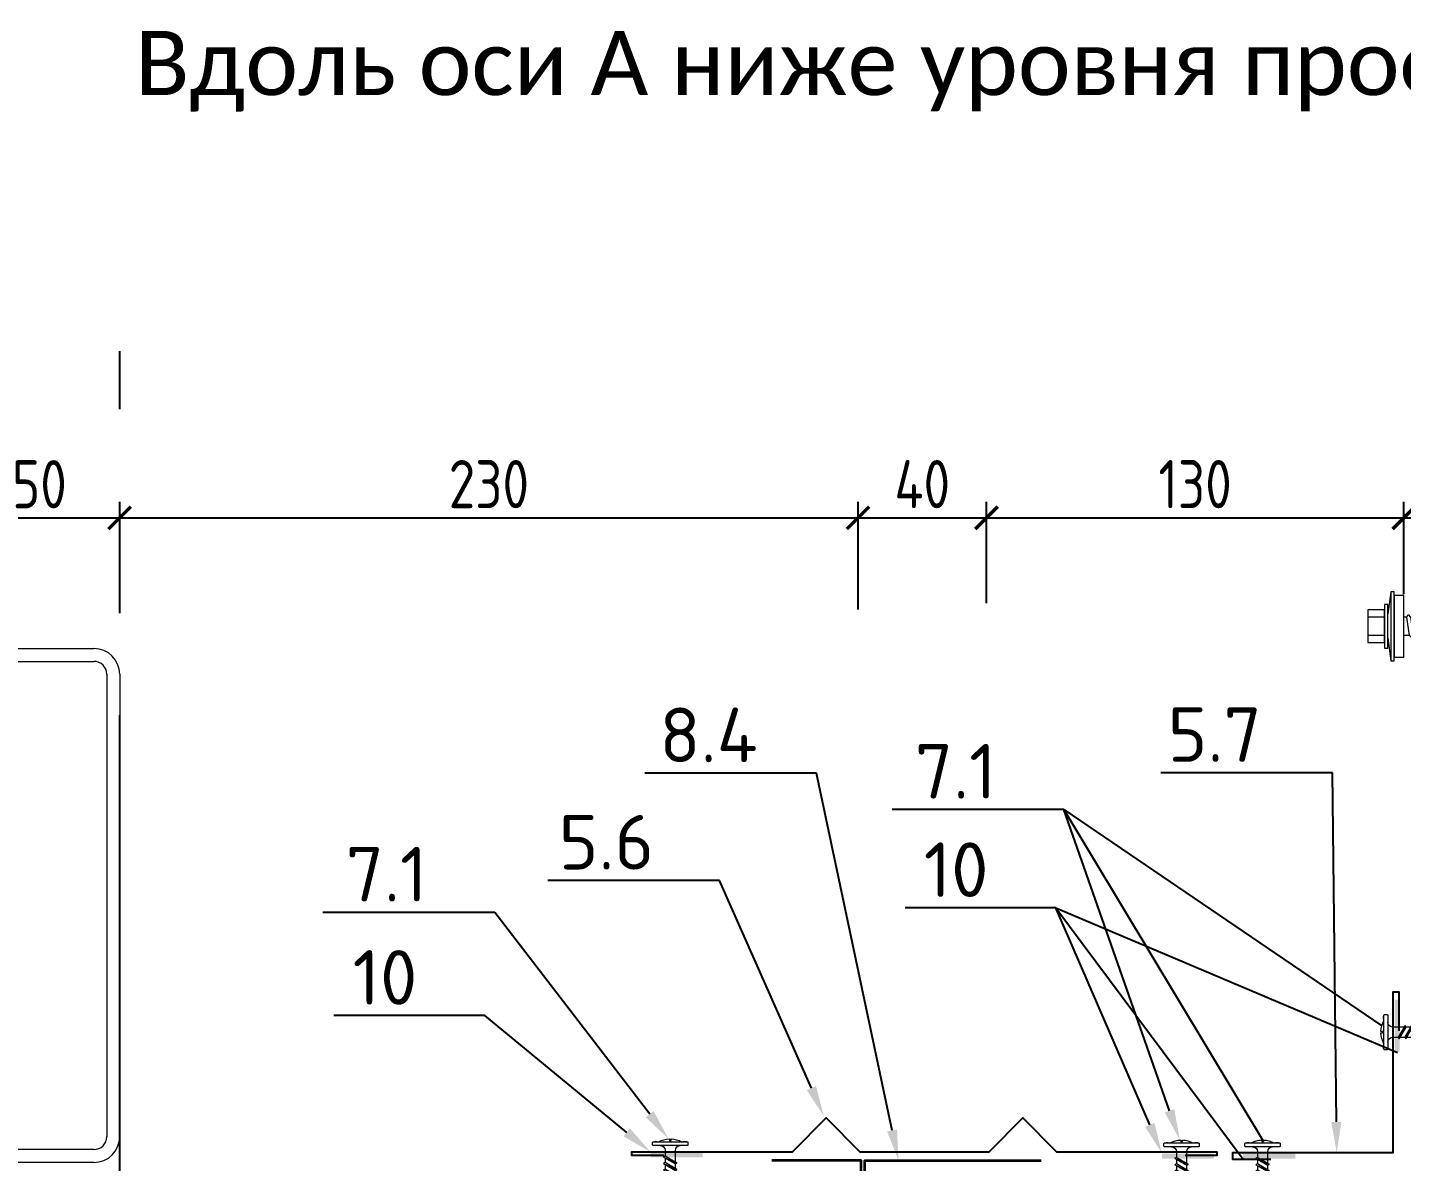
# Model space of a CAD drawing. Header units: millimetres. Extents: x -3689 to 3021565, y -698052 to -604547.
# Drawn here: x 2756769.4 to 2757197.4, y -667247.8 to -666894.7 of the extents above; entities that cross this region are included whole.
import ezdxf
from ezdxf import colors
from ezdxf.entities.mleader import LeaderData, LeaderLine
from ezdxf.math import Vec2, Vec3

# ---------------------------------------------------------------- set-up
doc = ezdxf.new("R2010")
doc.units = ezdxf.units.MM
doc.header["$PDMODE"] = 35
doc.linetypes.add('CENTER', pattern=[50.800000000000004, 31.75, -6.35, 6.35, -6.35])
doc.layers.get('0').update_dxf_attribs({"lineweight": 0})
doc.layers.get('Defpoints').update_dxf_attribs({"color": 4})
for name, color, linetype in [('A-DOOR-IDEN', 12, 'Continuous'), ('A-FLOR-IDEN', 14, 'Continuous'), ('A-WALL-PATT', 181, 'Continuous'), ('S-GRID', 133, 'CENTER'), ('S-METL', 14, 'Continuous'), ('S-WALL-PATT', 181, 'Continuous')]:
    doc.layers.add(name, color=color, linetype=linetype)
doc.layers.add('A-FLOR-DIMS', color=133, linetype='Continuous', lineweight=0)
doc.styles.add('Calibri', font='calibri.ttf')
doc.styles.add('GOST 2.304', font='CS_Gost2304.shx')
doc.styles.add('ЕСКД', font='isocpeur.ttf')
doc.dimstyles.new('001.5', dxfattribs={"dimscale": 10, "dimtxt": 1.5, "dimasz": 0.7, "dimexe": 0.5, "dimexo": 0, "dimgap": 0.3, "dimtad": 1, "dimdec": 0, "dimrnd": 0.001, "dimtxsty": 'GOST 2.304', "dimblk": 'ARCHTICK', "dimcen": 0, "dimdle": 0.5, "dimclrd": 256, "dimclre": 256, "dimclrt": 256, "dimadec": 0, "dimazin": 2, "dimtfac": 0.75, "dimtdec": 0, "dimtmove": 1, "dimatfit": 3, "dimfxl": 1, "dimtolj": 1, "dimarcsym": 0})

# ---------------------------------------------------------------- blocks, each defined once
blk = doc.blocks.new('БК1')
at = {"color": 0, "linetype": 'ByBlock', "lineweight": 0, "ltscale": 60}
for p, q in [((-8180.458553099746, -262123.5185199365), (-8036.458553099746, -262123.5185199365)), ((-8180.458553099746, -262127.5185199365), (-8036.458553099746, -262127.5185199365)), ((-8188.458553099746, -262275.5185199365), (-8188.458553099746, -262131.5185199365)), ((-8184.458553099746, -262275.5185199365), (-8184.458553099746, -262131.5185199365)), ((-8032.458553099746, -262131.5185199365), (-8032.458553099746, -262275.5185199365)), ((-8028.458553099746, -262131.5185199365), (-8028.458553099746, -262275.5185199365)), ((-8108.458553099746, -262178.9185199365), (-8108.458553099746, -262228.1185199365)), ((-8133.058553099746, -262203.5185199365), (-8083.858553099746, -262203.5185199365)), ((-8036.458553099746, -262279.5185199365), (-8180.458553099746, -262279.5185199365)), ((-8036.458553099746, -262283.5185199365), (-8180.458553099746, -262283.5185199365))]:
    blk.add_line(p, q, dxfattribs=at)
for centre, radius, start, end in [((-8180.458553099746, -262131.5185199365), 8.000000000000002, 90, 180), ((-8036.458553099746, -262131.5185199365), 8.000000000000002, 0, 90), ((-8180.458553099746, -262131.5185199365), 4.000000000000001, 90, 180), ((-8036.458553099746, -262131.5185199365), 4.000000000000001, 0, 90), ((-8180.458553099746, -262275.5185199365), 8.000000000000002, 180, 270), ((-8180.458553099746, -262275.5185199365), 4.000000000000001, 180, 270), ((-8036.458553099746, -262275.5185199365), 4.000000000000001, 270, 0), ((-8036.458553099746, -262275.5185199365), 8.000000000000002, 270, 0)]:
    blk.add_arc(centre, radius, start, end, dxfattribs=at)
blk = doc.blocks.new('_ARCHTICK')
at = {"color": 0, "linetype": 'ByBlock', "const_width": 0.15}
blk.add_lwpolyline([(-0.5, -0.5), (0.5, 0.5)], dxfattribs=at)
blk = doc.blocks.new('*D579')
at = {"layer": 'A-FLOR-DIMS', "lineweight": -2, "ltscale": 10, "transparency": 16777216}
for p, q in [((2756798.141638066, -667052.4540883601), (2756798.141638066, -667042.4084620601)), ((2757028.141638066, -667075.9429033252), (2757028.141638066, -667042.4084620601)), ((2756793.141638066, -667047.4084620601), (2757033.141638066, -667047.4084620601))]:
    blk.add_line(p, q, dxfattribs=at)
at = {"layer": 'Defpoints', "color": 0, "ltscale": 10, "transparency": 16777216}
for p in [(2757028.141638066, -667047.4084620601), (2756798.141638066, -667052.4540883601), (2757028.141638066, -667075.9429033252)]:
    blk.add_point(p, dxfattribs=at)
at = {"layer": 'A-FLOR-DIMS', "lineweight": -2, "ltscale": 10, "transparency": 16777216, "xscale": 7, "yscale": 7, "zscale": 7, "rotation": 180}
blk.add_blockref('_ARCHTICK', (2756798.141638066, -667047.4084620601), dxfattribs=at)
at = {"layer": 'A-FLOR-DIMS', "lineweight": -2, "ltscale": 10, "transparency": 16777216, "xscale": 7, "yscale": 7, "zscale": 7}
blk.add_blockref('_ARCHTICK', (2757028.141638066, -667047.4084620601), dxfattribs=at)
at = {"layer": 'A-FLOR-DIMS', "ltscale": 10, "transparency": 16777216, "insert": (2756913.141638066, -667036.9084620601), "char_height": 15, "attachment_point": 5, "style": 'GOST 2.304'}
blk.add_mtext('\\A1;230', dxfattribs=at)
blk = doc.blocks.new('*D580')
at = {"layer": 'A-FLOR-DIMS', "lineweight": -2, "ltscale": 10, "transparency": 16777216}
for p, q in [((2757028.141638066, -667075.9429033252), (2757028.141638066, -667042.4084620601)), ((2757068.141638066, -667073.9726735654), (2757068.141638066, -667042.4084620601)), ((2757023.141638066, -667047.4084620601), (2757073.141638066, -667047.4084620601))]:
    blk.add_line(p, q, dxfattribs=at)
at = {"layer": 'Defpoints', "color": 0, "ltscale": 10, "transparency": 16777216}
for p in [(2757068.141638066, -667047.4084620601), (2757068.141638066, -667073.9726735654), (2757028.141638066, -667075.9429033252)]:
    blk.add_point(p, dxfattribs=at)
at = {"layer": 'A-FLOR-DIMS', "lineweight": -2, "ltscale": 10, "transparency": 16777216, "xscale": 7, "yscale": 7, "zscale": 7, "rotation": 180}
blk.add_blockref('_ARCHTICK', (2757028.141638066, -667047.4084620601), dxfattribs=at)
at = {"layer": 'A-FLOR-DIMS', "lineweight": -2, "ltscale": 10, "transparency": 16777216, "xscale": 7, "yscale": 7, "zscale": 7}
blk.add_blockref('_ARCHTICK', (2757068.141638066, -667047.4084620601), dxfattribs=at)
at = {"layer": 'A-FLOR-DIMS', "ltscale": 10, "transparency": 16777216, "insert": (2757048.141638066, -667036.9084620601), "char_height": 15, "attachment_point": 5, "style": 'GOST 2.304'}
blk.add_mtext('\\A1;40', dxfattribs=at)
blk = doc.blocks.new('*D581')
at = {"layer": 'A-FLOR-DIMS', "lineweight": -2, "ltscale": 10, "transparency": 16777216}
for p, q in [((2757068.141638066, -667073.9726735654), (2757068.141638066, -667042.4084620601)), ((2757198.141638066, -667066.4754610807), (2757198.141638066, -667042.4084620601)), ((2757063.141638066, -667047.4084620601), (2757203.141638066, -667047.4084620601))]:
    blk.add_line(p, q, dxfattribs=at)
at = {"layer": 'Defpoints', "color": 0, "ltscale": 10, "transparency": 16777216}
for p in [(2757198.141638066, -667047.4084620601), (2757198.141638066, -667066.4754610807), (2757068.141638066, -667073.9726735654)]:
    blk.add_point(p, dxfattribs=at)
at = {"layer": 'A-FLOR-DIMS', "lineweight": -2, "ltscale": 10, "transparency": 16777216, "xscale": 7, "yscale": 7, "zscale": 7, "rotation": 180}
blk.add_blockref('_ARCHTICK', (2757068.141638066, -667047.4084620601), dxfattribs=at)
at = {"layer": 'A-FLOR-DIMS', "lineweight": -2, "ltscale": 10, "transparency": 16777216, "xscale": 7, "yscale": 7, "zscale": 7}
blk.add_blockref('_ARCHTICK', (2757198.141638066, -667047.4084620601), dxfattribs=at)
at = {"layer": 'A-FLOR-DIMS', "ltscale": 10, "transparency": 16777216, "insert": (2757133.141638066, -667036.9084620601), "char_height": 15, "attachment_point": 5, "style": 'GOST 2.304'}
blk.add_mtext('\\A1;130', dxfattribs=at)
blk = doc.blocks.new('*D582')
at = {"layer": 'A-FLOR-DIMS', "lineweight": -2, "ltscale": 10, "transparency": 16777216}
for p, q in [((2757198.141638066, -667071.2040125041), (2757198.141638066, -667042.4084620601)), ((2757298.141638066, -667071.2040125041), (2757298.141638066, -667042.4084620601)), ((2757193.141638066, -667047.4084620601), (2757303.141638066, -667047.4084620601))]:
    blk.add_line(p, q, dxfattribs=at)
at = {"layer": 'Defpoints', "color": 0, "ltscale": 10, "transparency": 16777216}
for p in [(2757298.141638066, -667047.4084620601), (2757198.141638066, -667071.2040125041), (2757298.141638066, -667071.2040125041)]:
    blk.add_point(p, dxfattribs=at)
at = {"layer": 'A-FLOR-DIMS', "lineweight": -2, "ltscale": 10, "transparency": 16777216, "xscale": 7, "yscale": 7, "zscale": 7, "rotation": 180}
blk.add_blockref('_ARCHTICK', (2757198.141638066, -667047.4084620601), dxfattribs=at)
at = {"layer": 'A-FLOR-DIMS', "lineweight": -2, "ltscale": 10, "transparency": 16777216, "xscale": 7, "yscale": 7, "zscale": 7}
blk.add_blockref('_ARCHTICK', (2757298.141638066, -667047.4084620601), dxfattribs=at)
at = {"layer": 'A-FLOR-DIMS', "ltscale": 10, "transparency": 16777216, "insert": (2757248.141638066, -667036.9084620601), "char_height": 15, "attachment_point": 5, "style": 'GOST 2.304'}
blk.add_mtext('\\A1;100', dxfattribs=at)
blk = doc.blocks.new('*D587')
at = {"layer": 'A-FLOR-DIMS', "lineweight": -2, "ltscale": 10, "transparency": 16777216}
for p, q in [((2756748.141638066, -667143.5030731898), (2756748.141638066, -667042.4312752101)), ((2756798.141638066, -667065.2220962599), (2756798.141638066, -667042.4312752101)), ((2756743.141638066, -667047.4312752101), (2756803.141638066, -667047.4312752101))]:
    blk.add_line(p, q, dxfattribs=at)
at = {"layer": 'Defpoints', "color": 0, "ltscale": 10, "transparency": 16777216}
for p in [(2756798.141638066, -667047.4312752101), (2756798.141638066, -667065.2220962599), (2756748.141638066, -667143.5030731898)]:
    blk.add_point(p, dxfattribs=at)
at = {"layer": 'A-FLOR-DIMS', "lineweight": -2, "ltscale": 10, "transparency": 16777216, "xscale": 7, "yscale": 7, "zscale": 7, "rotation": 180}
blk.add_blockref('_ARCHTICK', (2756748.141638066, -667047.4312752101), dxfattribs=at)
at = {"layer": 'A-FLOR-DIMS', "lineweight": -2, "ltscale": 10, "transparency": 16777216, "xscale": 7, "yscale": 7, "zscale": 7}
blk.add_blockref('_ARCHTICK', (2756798.141638066, -667047.4312752101), dxfattribs=at)
at = {"layer": 'A-FLOR-DIMS', "ltscale": 10, "transparency": 16777216, "insert": (2756773.141638066, -667036.9312752101), "char_height": 15, "attachment_point": 5, "style": 'GOST 2.304'}
blk.add_mtext('\\A1;50', dxfattribs=at)
blk = doc.blocks.new('НФ58')
blk.add_lwpolyline([(81.2132034355891, -1), (91.2132034355891, -1), (91.2132034355891, 0), (41.21320343558909, 0), (30.60660171776544, 10.60660171776544), (20, 0), (-20, 0), (-30.60660171782365, 10.60660171776544), (-41.21320343558909, 0), (-91.2132034355891, 0), (-91.2132034355891, -1), (-81.2132034355891, -1)])
blk = doc.blocks.new('4.2x16')
at = {"lineweight": 0}
for p, q in [((-1.199999999989814, 5.30000000000291), (-1.199999999989814, -5.30000000000291)), ((14.87966793887608, 1.599999999998545), (16.00000000000728, 0))]:
    blk.add_line(p, q, dxfattribs=at)
for points in [[(7.275957614183426e-12, -5.30000000000291), (7.275957614183426e-12, 5.30000000000291, 0.414213562373095), (-0.1999999999898137, 5.5), (-0.999999999992724, 5.5, 0.414213562373095), (-1.199999999989814, 5.30000000000291, 0.2097628861456963), (-1.199999999989814, 3.80000000000291)], [(-1.199999999989814, 3.599999999998545, 0.1148185505937614), (-2.095913941433537, 0.25), (-1.599999999983993, 0.25), (-1.599999999983993, -0.25), (-2.095913941433537, -0.25, 0.1148185505938521), (-1.199999999989814, -3.599999999998545)], [(0, 3.099999999998545, 0.414213562373095), (1.5, 1.599999999998545), (3.302317669687909, 1.599999999998545), (3.590992804281996, 2.099999999998545)], [(14.22976397439197, -0.825474615485291, 0.1316524975878797), (14.87966793887608, -1.599999999998545), (16.00000000000728, 0), (14.22976397439925, -0.825474615478015), (9.879667938876082, 1.599999999998545), (14.87966793887608, 1.599999999998545), (14.7234978237102, 1.299999999988358), (15.72391328635422, -0.1287413488898892)], [(-1.199999999989814, -3.799999999995634, 0.2097628861481313), (-1.199999999989814, -5.300000000010186, 0.414213562373095), (-0.999999999992724, -5.5), (-0.1999999999898137, -5.5, 0.414213562373095), (7.275957614183426e-12, -5.30000000000291)], [(5.149838531098794, -1.599999999998545), (1.5, -1.599999999998545, 0.414213562373095), (0, -3.099999999998545)]]:
    blk.add_lwpolyline(points, format="xyb", dxfattribs=at)
for points in [[(7.275957614183426e-12, -1.599999999998545), (0, -1.599999999998545), (0, 1.599999999998545)], [(3.590992804281996, 2.099999999998545), (5.438513665692881, -2.099999999998545)], [(3.879667938876082, 1.599999999998545), (5.302317669687909, 1.599999999998545)], [(5.590992804281996, 2.099999999998545), (7.438513665692881, -2.099999999998545)], [(5.879667938876082, 1.599999999998545), (7.302317669687909, 1.599999999998545)], [(7.590992804281996, 2.099999999998545), (9.43851366569288, -2.099999999998545)], [(7.879667938876082, 1.599999999998545), (9.302317669687909, 1.599999999998545)], [(14.7234978237102, 1.299999999988358), (11.03375356302422, 1.299999999988358), (14.56523563171504, -0.6690416125711636)], [(7.149838531098794, -1.599999999998545), (5.727188800286967, -1.599999999998545)], [(9.149838531098794, -1.599999999998545), (7.727188800286967, -1.599999999998545)], [(11.14983853109879, -1.599999999998545), (9.727188800286967, -1.599999999998545)], [(11.72718880028697, -1.599999999998545), (11.43851366569288, -2.099999999998545)], [(14.87966793887608, -1.599999999998545), (11.72718880028697, -1.599999999998545)]]:
    blk.add_lwpolyline(points, dxfattribs=at)
for points in [[(3.590992804281996, 2.099999999998545), (5.727188800286967, -1.599999999998545), (5.438513665692881, -2.099999999998545), (3.302317669687909, 1.599999999998545)], [(5.302317669687909, 1.599999999998545), (5.590992804281996, 2.099999999998545), (7.727188800286967, -1.599999999998545), (7.438513665692881, -2.099999999998545)], [(7.302317669687909, 1.599999999998545), (7.590992804281996, 2.099999999998545), (9.727188800286967, -1.599999999998545), (9.43851366569288, -2.099999999998545)], [(9.590992804281996, 2.099999999998545), (11.43851366569288, -2.099999999998545), (9.302317669687909, 1.599999999998545), (9.590992804281996, 2.099999999998545), (11.72718880028697, -1.599999999998545)]]:
    blk.add_lwpolyline(points, close=True, dxfattribs=at)
blk = doc.blocks.new('*U671')
at = {"color": 7}
blk.add_blockref('4.2x16', (0, 0), dxfattribs=at)
blk = doc.blocks.new('*U573')
at = {"color": 0, "lineweight": 0, "ltscale": 10}
for p, q in [((0.9999999999995483, 10.75821146399544), (-1.578047253216045e-13, 3.758211464021094)), ((1.999999999999548, 10.75821146399548), (0.9999999999995483, 10.75821146399544)), ((0.9999999999995483, 10.75821146399544), (1.000000000000452, -10.75821146399535)), ((2.000000000000452, -10.75821146399531), (1.999999999999548, 10.75821146399548)), ((4.999999999999596, 9.625768151993025), (1.999999999999596, 9.625768151992899)), ((1.999999999999596, 9.625768151992899), (2.000000000000404, -9.625768151992732)), ((5.000000000000404, -9.625768151992606), (4.999999999999596, 9.625768151993025)), ((-1.000000000000214, 5.095994904011563), (-6.200000000000213, 5.095994904011344)), ((-6.200000000000213, 5.095994904011344), (-6.199999999999785, -5.095994904011865)), ((-2.853031142658489e-13, 6.794659872000921), (-1.000000000000285, 6.794659872000879)), ((-1.000000000000285, 6.794659872000879), (-0.9999999999997147, -6.794659872000962)), ((-0.9999999999997861, -5.095994904011646), (-1.000000000000214, 5.095994904011563)), ((2.853031142658489e-13, -6.794659872000921), (-2.853031142658489e-13, 6.794659872000921)), ((-1.000000000000119, 2.831108280006405), (-6.200000000000118, 2.831108280006187)), ((5.960699671339194, 2.831108280006697), (4.999999999999881, 2.831108280006657)), ((5.960699671339194, 2.831108280006697), (6.413676996087806, 3.623818598440535)), ((6.75340998968594, -2.831108279977059), (5.960699671339194, 2.831108280006697)), ((6.413676996087806, 3.623818598440535), (7.093142983283565, 2.831108280006745)), ((7.093142983283565, 2.831108280006745), (7.885853301688519, -2.831108279977012)), ((8.225586295286144, 2.831108280006792), (7.093142983283565, 2.831108280006745)), ((8.225586295286144, 2.831108280006792), (7.093142983283565, 2.831108280006745)), ((8.225586295286144, 2.831108280006792), (8.678563620122066, 3.623818598440631)), ((9.018296613720201, -2.831108279976964), (8.225586295286144, 2.831108280006792)), ((8.678563620122066, 3.623818598440631), (9.358029607317826, 2.83110828000684)), ((9.358029607317826, 2.83110828000684), (10.15073992572278, -2.831108279976917)), ((10.49047291932041, 2.831108280006887), (9.358029607317826, 2.83110828000684)), ((10.49047291932041, 2.831108280006887), (9.358029607317826, 2.831108280006839)), ((10.49047291932041, 2.831108280006887), (10.94345024406902, 3.623818598440726)), ((11.28318323772536, -2.831108279976869), (10.49047291932041, 2.831108280006887)), ((10.94345024406902, 3.623818598440726), (11.62291623132298, 2.831108280006935)), ((11.62291623132298, 2.831108280006935), (12.41562654969883, -2.831108279976822)), ((12.75535954329646, 2.831108280006982), (11.62291623126478, 2.831108280006935)), ((12.75535954329646, 2.831108280006983), (11.62291623132298, 2.831108280006935)), ((12.75535954329646, 2.831108280006982), (13.20833686810328, 3.623818598440821)), ((13.54806986170141, -2.831108279976774), (12.75535954329646, 2.831108280006982)), ((13.20833686810328, 3.623818598440821), (13.88780285529904, 2.83110828000703)), ((13.88780285529904, 2.83110828000703), (14.68051317370399, -2.831108279976727)), ((15.02024616730162, 2.831108280007077), (13.88780285529904, 2.83110828000703)), ((15.02024616730162, 2.831108280007078), (13.88780285529904, 2.83110828000703)), ((15.02024616730162, 2.831108280007077), (15.47322349210843, 3.623818598440916)), ((15.81295648570657, -2.831108279976679), (15.02024616730162, 2.831108280007077)), ((15.47322349210843, 3.623818598440916), (16.1526894793042, 2.831108280007125)), ((16.1526894793042, 2.831108280007125), (16.94539979768004, -2.831108279976632)), ((17.28513279133588, 2.831108280007173), (16.1526894793042, 2.831108280007125)), ((17.28513279133588, 2.831108280007173), (16.1526894793042, 2.831108280007126)), ((17.28513279133588, 2.831108280007173), (17.73811011608449, 3.623818598441011)), ((18.07784310968262, -2.831108279976584), (17.28513279133588, 2.831108280007173)), ((17.73811011608449, 3.623818598441011), (18.41757610328025, 2.83110828000722)), ((18.41757610328025, 2.83110828000722), (19.2102864216852, -2.831108279976537)), ((19.55001941528283, 2.831108280007268), (18.41757610328025, 2.83110828000722)), ((19.55001941528283, 2.831108280007268), (18.41757610328025, 2.831108280007221)), ((19.55001941528283, 2.831108280007268), (20.00299674011875, 3.623818598441106)), ((20.34272973371688, -2.831108279976489), (19.55001941528283, 2.831108280007268)), ((20.00299674011875, 3.623818598441106), (20.68246272731451, 2.831108280007316)), ((20.68246272731451, 2.831108280007316), (21.47517304571946, -2.831108279976441)), ((21.81490603931709, 2.831108280007363), (20.68246272731451, 2.831108280007316)), ((54.50058852800316, 2.831108280007788), (20.68246272731451, 2.831108280007316)), ((54.50058852800316, 2.831108280007788), (54.95356585283909, 3.623818598441626)), ((55.29329884643724, -2.831108279975969), (54.50058852800316, 2.831108280007788)), ((54.95356585283909, 3.623818598441626), (55.63303184003485, 2.831108280007835)), ((55.63303184003485, 2.831108280007835), (56.42574215843982, -2.831108279975922)), ((56.76547515203742, 2.831108280007883), (55.63303184003485, 2.831108280007835)), ((56.76547515209563, 2.831108280007883), (57.21845247684425, 3.623818598441721)), ((57.5581854704424, -2.831108279975874), (56.76547515209563, 2.831108280007883)), ((57.21845247684425, 3.623818598441721), (57.89791846404, 2.83110828000793)), ((57.89791846404, 2.83110828000793), (58.69062878244497, -2.831108279975826)), ((59.03036177604258, 2.831108280007978), (57.89791846404, 2.83110828000793)), ((59.03036177604258, 2.831108280007978), (59.48333910087851, 3.623818598441816)), ((59.82307209447666, -2.831108279975779), (59.03036177604258, 2.831108280007978)), ((59.48333910087851, 3.623818598441816), (60.16280508807426, 2.831108280008025)), ((60.16280508807426, 2.831108280008025), (60.95551540647924, -2.831108279975731)), ((61.29524840007684, 2.831108280008073), (60.16280508807426, 2.831108280008025)), ((61.29524840007684, 2.831108280008073), (61.74822572482546, 3.623818598441911)), ((62.08795871848181, -2.831108279975684), (61.29524840007684, 2.831108280008073)), ((61.74822572482546, 3.623818598441911), (62.42769171207942, 2.83110828000812)), ((62.42769171207942, 2.83110828000812), (63.22040203045529, -2.831108279975636)), ((63.5601350240529, 2.831108280008168), (62.42769171202121, 2.83110828000812)), ((63.5601350240529, 2.831108280008168), (64.01311234885972, 3.623818598442006)), ((64.35284534245787, -2.831108279975589), (63.5601350240529, 2.831108280008168)), ((64.01311234885972, 3.623818598442006), (64.69257833605548, 2.831108280008215)), ((64.69257833605548, 2.831108280008215), (65.48528865446045, -2.831108279975541)), ((65.82502164805805, 2.831108280008263), (64.69257833605548, 2.831108280008215)), ((65.82502164805805, 2.831108280008263), (66.27799897286488, 3.623818598442101)), ((66.61773196646303, -2.831108279975494), (65.82502164805805, 2.831108280008263)), ((66.27799897286488, 3.623818598442101), (66.95746496006063, 2.83110828000831)), ((66.95746496006063, 2.83110828000831), (67.7501752784365, -2.831108279975446)), ((68.08990827209232, 2.831108280008358), (66.95746496006063, 2.83110828000831)), ((68.08990827209232, 2.831108280008358), (68.54288559684093, 3.623818598442196)), ((68.88261859043908, -2.831108279975399), (68.08990827209232, 2.831108280008358)), ((68.54288559684093, 3.623818598442196), (69.22235158403669, 2.831108280008406)), ((69.22235158403669, 2.831108280008406), (70.01506190244166, -2.831108279975351)), ((70.35479489603927, 2.831108280008453), (69.22235158403669, 2.831108280008406)), ((70.35479489603927, 2.831108280008453), (70.8077722208752, 3.623818598442291)), ((71.14750521447334, -2.831108279975303), (70.35479489603927, 2.831108280008453)), ((70.8077722208752, 3.623818598442291), (71.48723820807095, 2.831108280008501)), ((71.48723820807095, 2.831108280008501), (72.27994852647592, -2.831108279975256)), ((72.61968152007353, 2.831108280008548), (71.48723820807095, 2.831108280008501)), ((72.61968152007353, 2.831108280008548), (73.07265884482214, 3.623818598442387)), ((73.41239183842029, -2.831108279975208), (72.61968152007353, 2.831108280008548)), ((73.07265884482214, 3.623818598442387), (73.7521248320179, 2.831108280008596)), ((73.7521248320179, 2.831108280008596), (74.54483515045195, -2.831108279975161)), ((74.88456814404958, 2.831108280008643), (73.7521248320179, 2.831108280008596)), ((74.88456814404961, 2.831108280008642), (75.33754546879823, 3.623818598442481)), ((75.67727846239634, -2.831108279975114), (74.88456814404961, 2.831108280008642)), ((75.33754546879823, 3.623818598442481), (76.01701145599398, 2.83110828000869)), ((76.01701145599398, 2.83110828000869), (76.80972177439892, -2.831108279975067)), ((77.14945476799656, 2.831108280008737), (76.01701145599398, 2.83110828000869)), ((77.14945476799656, 2.831108280008737), (77.60243209283249, 3.623818598442576)), ((77.9421650864306, -2.831108279975019), (77.14945476799656, 2.831108280008737)), ((77.60243209283249, 3.623818598442576), (78.28189808002824, 2.831108280008785)), ((78.28189808002824, 2.831108280008785), (79.07460839843318, -2.831108279974972)), ((79.41434139203082, 2.831108280008833), (78.28189808002824, 2.831108280008785)), ((79.41434139203082, 2.831108280008833), (79.86731871677944, 3.623818598442671)), ((80.20705171043576, -2.831108279974924), (79.41434139203082, 2.831108280008833)), ((79.86731871677944, 3.623818598442671), (80.5467847040334, 2.83110828000888)), ((80.5467847040334, 2.83110828000888), (81.33949502240924, -2.831108279974877)), ((81.67922801600687, 2.831108280008928), (80.54678470397519, 2.83110828000888)), ((81.67922801600687, 2.831108280008928), (82.1322053408137, 3.623818598442766)), ((82.47193833441182, -2.831108279974829), (81.67922801600687, 2.831108280008928)), ((82.1322053408137, 3.623818598442766), (82.81167132800945, 2.831108280008975)), ((82.81167132800945, 2.831108280008975), (83.6043816464144, -2.831108279974782)), ((83.94411464001203, 2.831108280009023), (82.81167132800945, 2.831108280008975)), ((83.94411464001203, 2.831108280009023), (84.39709196481886, 3.623818598442861)), ((84.73682495841697, -2.831108279974734), (83.94411464001203, 2.831108280009023)), ((84.39709196481886, 3.623818598442861), (85.07655795201461, 2.831108280009071)), ((85.07655795201461, 2.831108280009071), (85.86926827039045, -2.831108279974686)), ((86.2090012640463, 2.831108280009118), (85.07655795201461, 2.831108280009071)), ((86.2090012640463, 2.831108280009118), (86.66197858879491, 3.623818598442957)), ((87.00171158239303, -2.831108279974639), (86.2090012640463, 2.831108280009118)), ((86.66197858879491, 3.623818598442957), (87.34144457599066, 2.831108280009166)), ((87.34144457599066, 2.831108280009166), (88.1341548943956, -2.831108279974591)), ((88.47388788799324, 2.831108280009213), (87.34144457599066, 2.831108280009166)), ((88.47388788799324, 2.831108280009213), (88.92686521282917, 3.623818598443052)), ((89.26659820642729, -2.831108279974544), (88.47388788799324, 2.831108280009213)), ((88.92686521282917, 3.623818598443052), (89.60633120002493, 2.831108280009261)), ((89.60633120002493, 2.831108280009261), (90.39904151842987, -2.831108279974496)), ((90.7387745120275, 2.831108280009308), (89.60633120002493, 2.831108280009261)), ((90.7387745120275, 2.831108280009308), (91.19175183677612, 3.623818598443147)), ((91.53148483037424, -2.831108279974448), (90.7387745120275, 2.831108280009308)), ((91.19175183677612, 3.623818598443147), (91.87121782397188, 2.831108280009356)), ((91.87121782397188, 2.831108280009356), (92.66392814240592, -2.831108279974401)), ((93.00366113600356, 2.831108280009403), (91.87121782397188, 2.831108280009356)), ((93.00366113600356, 2.831108280009403), (93.45663846081038, 3.623818598443242)), ((93.7963714544085, -2.831108279974353), (93.00366113600356, 2.831108280009403)), ((93.45663846081038, 3.623818598443242), (94.13610444800614, 2.831108280009451)), ((94.13610444800614, 2.831108280009451), (94.92881476641108, -2.831108279974306)), ((95.26854776000872, 2.831108280009498), (94.13610444800614, 2.831108280009451)), ((95.26854776000872, 2.831108280009498), (95.72152508484464, 3.623818598443337)), ((96.06125807844276, -2.831108279974258), (95.26854776000872, 2.831108280009498)), ((95.72152508484464, 3.623818598443337), (96.4009910720404, 2.831108280009546)), ((96.4009910720404, 2.831108280009546), (97.19370139038713, -2.831108279974211)), ((97.53343438398477, 2.831108280009593), (96.4009910720404, 2.831108280009546)), ((97.53343438404298, 2.831108280009593), (97.9864117087916, 3.623818598443432)), ((98.32614470238971, -2.831108279974163), (97.53343438404298, 2.831108280009593)), ((97.9864117087916, 3.623818598443432), (98.66587769598735, 2.831108280009641)), ((98.66587769598735, 2.831108280009641), (99.4585880144214, -2.831108279974116)), ((99.79832100801903, 2.831108280009689), (98.66587769598735, 2.831108280009641)), ((99.79832100801903, 2.831108280009689), (100.2512983328259, 3.623818598443527)), ((100.591031326424, -2.831108279974068), (99.79832100801903, 2.831108280009689)), ((100.2512983328259, 3.623818598443527), (100.9307643200216, 2.831108280009736)), ((100.9307643200216, 2.831108280009736), (101.7234746384266, -2.83110827997402)), ((102.0632076320242, 2.831108280009784), (100.9307643200216, 2.831108280009736)), ((102.0632076320242, 2.831108280009784), (102.5161849568019, 3.623818598443622)), ((102.8559179504, -2.831108279973973), (102.0632076320242, 2.831108280009784)), ((102.5161849568019, 3.623818598443622), (103.1956509439977, 2.831108280009831)), ((103.1956509439977, 2.831108280009831), (103.9883612624026, -2.831108279973925)), ((104.3280942560002, 2.831108280009879), (103.1956509439977, 2.831108280009831)), ((104.3280942560002, 2.831108280009879), (104.7810715808071, 3.623818598443717)), ((105.1208045744052, -2.831108279973878), (104.3280942560002, 2.831108280009879)), ((104.7810715808071, 3.623818598443717), (105.4605375680028, 2.831108280009926)), ((105.4605375680028, 2.831108280009926), (106.2532478864078, -2.83110827997383)), ((106.5929808800054, 2.831108280009974), (105.4605375680028, 2.831108280009926)), ((106.5929808800054, 2.831108280009974), (107.0459582048413, 3.623818598443812)), ((107.3856911984394, -2.831108279973783), (106.5929808800054, 2.831108280009974)), ((107.0459582048413, 3.623818598443812), (107.7254241920371, 2.831108280010021)), ((107.7254241920371, 2.831108280010021), (108.518134510442, -2.831108279973735)), ((108.8578675040397, 2.831108280010069), (107.7254241920371, 2.831108280010021)), ((108.8578675040397, 2.831108280010069), (109.3108448287883, 3.623818598443907)), ((109.6505778223864, -2.831108279973688), (108.8578675040397, 2.831108280010069)), ((109.3108448287883, 3.623818598443907), (109.990310815984, 2.831108280010116)), ((109.990310815984, 2.831108280010116), (110.7830211344181, -2.83110827997364)), ((111.1227541280157, 2.831108280010164), (109.990310815984, 2.831108280010116)), ((111.1227541280157, 2.831108280010164), (111.5757314528225, 3.623818598444002)), ((111.9154644464207, -2.831108279973593), (111.1227541280157, 2.831108280010164)), ((111.5757314528225, 3.623818598444002), (112.2551974400183, 2.831108280010211)), ((112.2551974400183, 2.831108280010211), (113.0479077584232, -2.831108279973545)), ((113.3876407520209, 2.831108280010259), (112.2551974400183, 2.831108280010211)), ((113.3876407520209, 2.831108280010259), (113.8406180767986, 3.623818598444097)), ((114.1803510703967, -2.831108279973498), (113.3876407520209, 2.831108280010259)), ((113.8406180767986, 3.623818598444097), (114.5200840639943, 2.831108280010307)), ((114.5200840639943, 2.831108280010307), (115.3127943823993, -2.83110827997345)), ((115.6525273759969, 2.831108280010354), (114.5200840639943, 2.831108280010307)), ((115.6525273759969, 2.831108280010354), (116.1055047008037, 3.623818598444192)), ((116.4452376944019, -2.831108279973402), (115.6525273759969, 2.831108280010354)), ((116.1055047008037, 3.623818598444192), (116.7849706879995, 2.831108280010402)), ((116.7849706879995, 2.831108280010402), (117.5776810064336, -2.831108279973355)), ((117.9174140000312, 2.831108280010449), (116.7849706879995, 2.831108280010402)), ((117.9174140000312, 2.831108280010449), (118.370391324838, 3.623818598444288)), ((118.7101243184361, -2.831108279973307), (117.9174140000312, 2.831108280010449)), ((118.370391324838, 3.623818598444288), (119.0498573120338, 2.831108280010497)), ((119.0498573120338, 2.831108280010497), (119.8425676303805, -2.83110827997326)), ((120.1823006239781, 2.831108280010544), (119.0498573120338, 2.831108280010497)), ((120.1823006240363, 2.831108280010544), (120.6352779488141, 3.623818598444383)), ((120.9750109424122, -2.831108279973212), (120.1823006240363, 2.831108280010544)), ((120.6352779488141, 3.623818598444383), (121.3147439360098, 2.831108280010592)), ((121.3147439360098, 2.831108280010592), (122.1074542544148, -2.831108279973165)), ((122.4471872480124, 2.83110828001064), (121.3147439360098, 2.831108280010592)), ((122.4471872480124, 2.83110828001064), (122.9001645728192, 3.623818598444478)), ((123.2398975664173, -2.831108279973117), (122.4471872480124, 2.83110828001064)), ((122.9001645728192, 3.623818598444478), (123.579630560015, 2.831108280010687)), ((123.5796305600149, 2.831108280010687), (137.1689503039877, 2.831108280011258)), ((123.579630560015, 2.831108280010687), (124.3723408784199, -2.83110827997307)), ((131.733222406422, -0.6794659872056961), (137.6219276287947, 1.132443311992857)), ((137.168891720008, 2.831108280011258), (140, 1.252163460215004e-11)), ((140, 1.252163460215004e-11), (137.1688917200664, -2.831108279972532)), ((137.6219276287947, 1.132443311992857), (137.310505717999, 2.689552866000027)), ((-0.9999999999998811, -2.831108279977385), (-6.19999999999988, -2.831108279977603)), ((1.578047253205254e-13, -3.758211463995394), (1.000000000000452, -10.75821146399535)), ((6.75340998968594, -2.831108279977058), (5.000000000000119, -2.831108279977132)), ((7.432875976881695, -3.510574267172757), (6.75340998968594, -2.831108279977059)), ((7.885853301688519, -2.831108279977012), (7.432875976881695, -3.510574267172757)), ((9.018296613720201, -2.831108279976964), (7.885853301688519, -2.831108279977012)), ((9.018296613720201, -2.831108279976963), (7.885853301688519, -2.831108279977011)), ((9.697762600915956, -3.510574267172662), (9.018296613720201, -2.831108279976964)), ((10.15073992572278, -2.831108279976917), (9.697762600915956, -3.510574267172662)), ((11.28318323766715, -2.831108279976869), (10.15073992572278, -2.831108279976917)), ((11.28318323772536, -2.831108279976868), (10.15073992572278, -2.831108279976916)), ((11.96264922492111, -3.510574267172567), (11.28318323772536, -2.831108279976869)), ((12.41562654969883, -2.831108279976822), (11.96264922492111, -3.510574267172567)), ((13.54806986170141, -2.831108279976774), (12.41562654969883, -2.831108279976822)), ((13.54806986170141, -2.831108279976773), (12.41562654969883, -2.83110827997682)), ((14.22753584889717, -3.510574267172472), (13.54806986170141, -2.831108279976774)), ((14.68051317370399, -2.831108279976727), (14.22753584889717, -3.510574267172472)), ((15.81295648570657, -2.831108279976679), (14.68051317370399, -2.831108279976727)), ((15.81295648570657, -2.831108279976678), (14.68051317370399, -2.831108279976725)), ((16.49242247290232, -3.510574267172377), (15.81295648570657, -2.831108279976679)), ((16.94539979768004, -2.831108279976632), (16.49242247290232, -3.510574267172377)), ((18.07784310968262, -2.831108279976584), (16.94539979768004, -2.831108279976632)), ((18.07784310968262, -2.831108279976584), (16.94539979768004, -2.831108279976631)), ((18.75730909687838, -3.510574267172282), (18.07784310968262, -2.831108279976584)), ((19.2102864216852, -2.831108279976537), (18.75730909687838, -3.510574267172282)), ((20.34272973371688, -2.831108279976489), (19.2102864216852, -2.831108279976537)), ((20.34272973371688, -2.831108279976489), (19.2102864216852, -2.831108279976536)), ((21.02219572091264, -3.510574267172187), (20.34272973371688, -2.831108279976489)), ((21.47517304571946, -2.831108279976441), (21.02219572091264, -3.510574267172187)), ((55.29329884643724, -2.83110827997597), (21.47517304571946, -2.831108279976441)), ((55.97276483363299, -3.510574267171667), (55.29329884643724, -2.831108279975969)), ((56.42574215843982, -2.831108279975922), (55.97276483363299, -3.510574267171667)), ((57.55818547038419, -2.831108279975874), (56.42574215843982, -2.831108279975922)), ((58.23765145763815, -3.510574267171572), (57.5581854704424, -2.831108279975874)), ((58.69062878244497, -2.831108279975826), (58.23765145763815, -3.510574267171572)), ((59.82307209447666, -2.831108279975779), (58.69062878244497, -2.831108279975826)), ((60.50253808167241, -3.510574267171477), (59.82307209447666, -2.831108279975779)), ((60.95551540647924, -2.831108279975731), (60.50253808167241, -3.510574267171477)), ((62.08795871842361, -2.831108279975684), (60.95551540647924, -2.831108279975731)), ((62.76742470567757, -3.510574267171382), (62.08795871848181, -2.831108279975684)), ((63.22040203045529, -2.831108279975636), (62.76742470567757, -3.510574267171382)), ((64.35284534245787, -2.831108279975589), (63.22040203045529, -2.831108279975636)), ((65.03231132965362, -3.510574267171287), (64.35284534245787, -2.831108279975589)), ((65.48528865446045, -2.831108279975541), (65.03231132965362, -3.510574267171287)), ((66.61773196646303, -2.831108279975494), (65.48528865446045, -2.831108279975541)), ((67.29719795365878, -3.510574267171191), (66.61773196646303, -2.831108279975494)), ((67.7501752784365, -2.831108279975446), (67.29719795365878, -3.510574267171191)), ((68.88261859043908, -2.831108279975399), (67.7501752784365, -2.831108279975446)), ((69.56208457763483, -3.510574267171096), (68.88261859043908, -2.831108279975399)), ((70.01506190244166, -2.831108279975351), (69.56208457763483, -3.510574267171096)), ((71.14750521447334, -2.831108279975303), (70.01506190244166, -2.831108279975351)), ((71.8269712016691, -3.510574267171001), (71.14750521447334, -2.831108279975303)), ((72.27994852647592, -2.831108279975256), (71.8269712016691, -3.510574267171001)), ((73.41239183842029, -2.831108279975208), (72.27994852647592, -2.831108279975256)), ((74.09185782567425, -3.510574267170906), (73.41239183842029, -2.831108279975208)), ((74.54483515045195, -2.831108279975161), (74.09185782567425, -3.510574267170906)), ((75.67727846239632, -2.831108279975113), (74.54483515045195, -2.831108279975161)), ((76.3567444495921, -3.510574267170812), (75.67727846239634, -2.831108279975114)), ((76.80972177439892, -2.831108279975067), (76.3567444495921, -3.510574267170812)), ((77.9421650864306, -2.831108279975019), (76.80972177439892, -2.831108279975067)), ((78.62163107362636, -3.510574267170717), (77.9421650864306, -2.831108279975019)), ((79.07460839843318, -2.831108279974972), (78.62163107362636, -3.510574267170717)), ((80.20705171037756, -2.831108279974924), (79.07460839843318, -2.831108279974972)), ((80.88651769763152, -3.510574267170622), (80.20705171043576, -2.831108279974924)), ((81.33949502240924, -2.831108279974877), (80.88651769763152, -3.510574267170622)), ((82.47193833441182, -2.831108279974829), (81.33949502240924, -2.831108279974877)), ((83.15140432160757, -3.510574267170527), (82.47193833441182, -2.831108279974829)), ((83.6043816464144, -2.831108279974782), (83.15140432160757, -3.510574267170527)), ((84.73682495841697, -2.831108279974734), (83.6043816464144, -2.831108279974782)), ((85.41629094561273, -3.510574267170432), (84.73682495841697, -2.831108279974734)), ((85.86926827039045, -2.831108279974686), (85.41629094561273, -3.510574267170432)), ((87.00171158239303, -2.831108279974639), (85.86926827039045, -2.831108279974686)), ((87.68117756958878, -3.510574267170337), (87.00171158239303, -2.831108279974639)), ((88.1341548943956, -2.831108279974591), (87.68117756958878, -3.510574267170337)), ((89.26659820642729, -2.831108279974544), (88.1341548943956, -2.831108279974591)), ((89.94606419362304, -3.510574267170242), (89.26659820642729, -2.831108279974544)), ((90.39904151842987, -2.831108279974496), (89.94606419362304, -3.510574267170242)), ((91.53148483037424, -2.831108279974448), (90.39904151842987, -2.831108279974496)), ((92.2109508176282, -3.510574267170147), (91.53148483037424, -2.831108279974448)), ((92.66392814240592, -2.831108279974401), (92.2109508176282, -3.510574267170147)), ((93.7963714544085, -2.831108279974353), (92.66392814240592, -2.831108279974401)), ((94.47583744160426, -3.510574267170051), (93.7963714544085, -2.831108279974353)), ((94.92881476641108, -2.831108279974306), (94.47583744160426, -3.510574267170051)), ((96.06125807844276, -2.831108279974258), (94.92881476641108, -2.831108279974306)), ((96.74072406563852, -3.510574267169956), (96.06125807844276, -2.831108279974258)), ((97.19370139038713, -2.831108279974211), (96.74072406563852, -3.510574267169956)), ((98.32614470238971, -2.831108279974163), (97.19370139038713, -2.831108279974211)), ((99.00561068958547, -3.510574267169861), (98.32614470238971, -2.831108279974163)), ((99.4585880144214, -2.831108279974116), (99.00561068958547, -3.510574267169861)), ((100.591031326424, -2.831108279974068), (99.4585880144214, -2.831108279974116)), ((101.2704973136197, -3.510574267169766), (100.591031326424, -2.831108279974068)), ((101.7234746384266, -2.83110827997402), (101.2704973136197, -3.510574267169766)), ((102.8559179504, -2.831108279973973), (101.7234746384266, -2.83110827997402)), ((103.5353839376249, -3.510574267169671), (102.8559179504, -2.831108279973973)), ((103.9883612624026, -2.831108279973925), (103.5353839376249, -3.510574267169671)), ((105.1208045744052, -2.831108279973878), (103.9883612624026, -2.831108279973925)), ((105.8002705616009, -3.510574267169576), (105.1208045744052, -2.831108279973878)), ((106.2532478864078, -2.83110827997383), (105.8002705616009, -3.510574267169576)), ((107.3856911984394, -2.831108279973783), (106.2532478864078, -2.83110827997383)), ((108.0651571856352, -3.510574267169481), (107.3856911984394, -2.831108279973783)), ((108.518134510442, -2.831108279973735), (108.0651571856352, -3.510574267169481)), ((109.6505778223864, -2.831108279973688), (108.5181345103838, -2.831108279973735)), ((110.3300438095822, -3.510574267169386), (109.6505778223864, -2.831108279973688)), ((110.7830211344181, -2.83110827997364), (110.3300438095822, -3.510574267169386)), ((111.9154644464207, -2.831108279973593), (110.7830211344181, -2.83110827997364)), ((112.5949304336164, -3.51057426716929), (111.9154644464207, -2.831108279973593)), ((113.0479077584232, -2.831108279973545), (112.5949304336164, -3.51057426716929)), ((114.1803510703967, -2.831108279973498), (113.0479077584232, -2.831108279973545)), ((114.8598170576507, -3.510574267169195), (114.1803510703967, -2.831108279973498)), ((115.3127943823993, -2.83110827997345), (114.8598170576507, -3.510574267169195)), ((116.4452376944019, -2.831108279973402), (115.3127943823993, -2.83110827997345)), ((117.1247036815976, -3.5105742671691), (116.4452376944019, -2.831108279973402)), ((117.5776810064336, -2.831108279973355), (117.1247036815976, -3.5105742671691)), ((118.7101243184361, -2.831108279973307), (117.5776810064336, -2.831108279973355)), ((119.3895903056319, -3.510574267169005), (118.7101243184361, -2.831108279973307)), ((119.8425676303805, -2.83110827997326), (119.3895903056319, -3.510574267169005)), ((120.9750109424122, -2.831108279973212), (119.8425676303805, -2.83110827997326)), ((121.6544769296079, -3.51057426716891), (120.9750109424122, -2.831108279973212)), ((122.1074542544148, -2.831108279973165), (121.6544769296079, -3.51057426716891)), ((123.2398975664173, -2.831108279973117), (122.1074542544148, -2.831108279973165)), ((123.9193635536131, -3.510574267168815), (123.2398975664173, -2.831108279973117)), ((124.3723408784199, -2.83110827997307), (123.9193635536131, -3.510574267168815)), ((137.1689503040461, -2.831108279972532), (124.3723408784199, -2.83110827997307)), ((130.3742904320306, -2.264886624015184), (131.733222406422, -0.6794659872056961)), ((133.2053987120226, -2.831108279972699), (130.3742904320306, -2.264886624015184)), ((-6.199999999999785, -5.095994904011865), (-0.9999999999997861, -5.095994904011646)), ((-0.9999999999997147, -6.794659872000962), (2.853031142658489e-13, -6.794659872000921)), ((1.000000000000452, -10.75821146399535), (2.000000000000452, -10.75821146399531)), ((2.000000000000404, -9.625768151992732), (5.000000000000404, -9.625768151992606))]:
    blk.add_line(p, q, dxfattribs=at)

msp = doc.modelspace()

# ---------------------------------------------------------------- hatches: boundary and pattern name
at = {"layer": 'S-WALL-PATT', "lineweight": 0, "ltscale": 10}
h = msp.add_hatch(color=250, dxfattribs=at)
h.dxf.hatch_style = 1
h.paths.add_polyline_path([(2757195.312040025, -667213.6204567502), (2757196.823687768, -667213.6204567502), (2757196.823687768, -667197.3900938878), (2757195.312040025, -667197.3900938878)])
h = msp.add_hatch(color=250, dxfattribs=at)
h.dxf.hatch_style = 1
h.paths.add_polyline_path([(2756963.556458257, -667245.0376806215), (2756963.556458257, -667246.5493283644), (2756979.786821119, -667246.5493283644), (2756979.786821119, -667245.0376806215)])
h = msp.add_hatch(color=250, dxfattribs=at)
h.dxf.hatch_style = 1
h.paths.add_polyline_path([(2757122.838959066, -667245.4086641441), (2757122.838959066, -667246.920311887), (2757139.069321929, -667246.920311887), (2757139.069321929, -667245.4086641441)])
h = msp.add_hatch(color=250, dxfattribs=at)
h.dxf.hatch_style = 1
h.paths.add_polyline_path([(2757148.07620127, -667245.4086641441), (2757148.07620127, -667246.920311887), (2757164.306564133, -667246.920311887), (2757164.306564133, -667245.4086641441)])

# ---------------------------------------------------------------- linework, layer by layer
at = {"layer": 'A-FLOR-IDEN', "color": 250}
for p, q in [((2757092.230726754, -667138.2144792597), (2757154.399762035, -667241.6307470498)), ((2757092.230726754, -667138.2144792597), (2757191.293844888, -667205.5704622152)), ((2757089.745758913, -667168.8517078777), (2757148.106253924, -667247.1043144464)), ((2757089.745758913, -667168.8517078777), (2757196.164164101, -667213.8639785375))]:
    msp.add_line(p, q, dxfattribs=at)
at = {"layer": 'A-WALL-PATT', "color": 250, "lineweight": 35, "ltscale": 10}
msp.add_lwpolyline([(2757001.325276066, -667247.3519771852), (2757028.974947433, -667247.3519771852), (2757028.974947433, -667272.772638617), (2757030.305514034, -667272.772638617), (2757030.305514034, -667247.5291788119), (2757085.16133457, -667247.5291788119)], dxfattribs=at)
at = {"layer": 'S-GRID', "color": 250, "ltscale": 5}
msp.add_line((2756798.141638066, -667521.5562237401), (2756798.141638066, -666995.4748139472), dxfattribs=at)
at = {"layer": 'S-METL', "color": 250}
msp.add_lwpolyline([(2757196.746551088, -667207.1043144464), (2757196.746551088, -667195.1043144464), (2757194.746551088, -667195.1043144464), (2757194.746551088, -667245.1043144464), (2757144.746551088, -667245.1043144464), (2757144.746551088, -667247.1043144464), (2757156.746551088, -667247.1043144464)], dxfattribs=at)

# ---------------------------------------------------------------- block references
for name, p in [('*U573', (2757193.141638066, -667081.1613856014)), ('БК1', (2764826.600191166, -404964.5845532533)), ('НФ58', (2757048.840182428, -667244.8680456108))]:
    msp.add_blockref(name, p, dxfattribs=at)
at = {"layer": 'S-METL', "color": 250, "xscale": -1}
for p, rotation in [((2757193.13412293, -667207.5468959854), 180), ((2756969.630019022, -667242.859763527), 90), ((2757128.912519831, -667243.2307470497), 90), ((2757154.149762035, -667243.2307470497), 90)]:
    msp.add_blockref('*U671', p, dxfattribs=dict(at, rotation=rotation))

# ---------------------------------------------------------------- texts
at = {"layer": 'A-DOOR-IDEN', "color": 250, "linetype": 'ByBlock', "ltscale": 500, "insert": (2757113.559642267, -666908.3382004981), "char_height": 20, "width": 692.3264608246973, "attachment_point": 5, "style": 'Calibri'}
msp.add_mtext('Вдоль оси А ниже уровня профлиста покрытия', dxfattribs=at)

# ---------------------------------------------------------------- dimensions: what is measured, and where the dimension line sits
at = {"layer": 'A-FLOR-DIMS', "color": 250, "ltscale": 10}
for base, p1, p2, picture, middle in [((2756798.141638066, -667047.4312752101), (2756748.141638066, -667143.5030731898), (2756798.141638066, -667065.2220962599), '*D587', (2756773.141638066, -667036.9312752101)), ((2757028.141638066, -667047.4084620601), (2756798.141638066, -667052.4540883601), (2757028.141638066, -667075.9429033252), '*D579', (2756913.141638066, -667036.9084620601)), ((2757068.141638066, -667047.4084620601), (2757028.141638066, -667075.9429033252), (2757068.141638066, -667073.9726735654), '*D580', (2757048.141638066, -667036.9084620601)), ((2757198.141638066, -667047.4084620601), (2757068.141638066, -667073.9726735654), (2757198.141638066, -667066.4754610807), '*D581', (2757133.141638066, -667036.9084620601)), ((2757298.141638066, -667047.4084620601), (2757198.141638066, -667071.2040125041), (2757298.141638066, -667071.2040125041), '*D582', (2757248.141638066, -667036.9084620601))]:
    dim = msp.add_linear_dim(base=base, p1=p1, p2=p2, dimstyle='001.5', dxfattribs=at)
    dim.commit()
    dim.dimension.update_dxf_attribs({"geometry": picture, "text_midpoint": middle})

# ---------------------------------------------------------------- leaders
at = {"layer": 'A-FLOR-IDEN', "color": 250}
ml = msp.add_multileader_mtext('Standard', dxfattribs=at)
ml.set_content('8.4', color=250, style='ЕСКД')
ml.set_leader_properties()
ml.build(insert=Vec2(0, 0))
ml.multileader.update_dxf_attribs({"text_left_attachment_type": 6, "text_right_attachment_type": 6, "dogleg_length": 20.96987534605703, "arrow_head_size": 9.600000000000001})
ctx = ml.context
ctx.base_point, ctx.char_height, ctx.arrow_head_size, ctx.landing_gap_size, ctx.plane_origin = Vec3(2756967.032956364, -667126.8963216953), 17, 9.600000000000001, 0, Vec3(2756926.105081813, -667022.8254069783)
ctx.left_attachment, ctx.right_attachment = 6, 6
notes = []
notes.append((ctx, [(1, (1, 1, 0), (2757015.20283171, -667126.8963216953), (-1, 0), 20.96987534605703, [(0, [(2757040.73450334, -667247.5291788119)], 0, [])])]))
ctx.mtext.insert, ctx.mtext.width, ctx.mtext.flow_direction = Vec3(2756966.259750811, -667106.4963216954), 77.51149692218215, 5
ml = msp.add_multileader_mtext('Standard', dxfattribs=at)
ml.set_content('5.7', color=250, style='ЕСКД')
ml.set_leader_properties()
ml.build(insert=Vec2(0, 0))
ml.multileader.update_dxf_attribs({"text_left_attachment_type": 6, "text_right_attachment_type": 6, "dogleg_length": 20.96987534605703, "arrow_head_size": 9.600000000000001})
ctx = ml.context
ctx.base_point, ctx.char_height, ctx.arrow_head_size, ctx.landing_gap_size, ctx.plane_origin, ctx.plane_x_axis, ctx.plane_y_axis = Vec3(2757129.503665979, -667126.7667708482), 17, 9.600000000000001, 0, Vec3(2757230.628183738, -667201.5653990473), Vec3(1, 2.258681448315656e-12), Vec3(-2.258681448315656e-12, 1)
ctx.left_attachment, ctx.right_attachment = 6, 6
notes.append((ctx, [(0, (1, 1, 0), (2757175.973541324, -667126.7667708482), (-1, -2.258681448315656e-12), 20.96987534605703, [(0, [(2757177.248149517, -667245.1043144464)], 0, [])])]))
ctx.mtext.insert, ctx.mtext.text_direction, ctx.mtext.rotation, ctx.mtext.width, ctx.mtext.flow_direction = Vec3(2757124.601888997, -667106.3667708484), Vec3(1, 2.258882650657248e-12), 2.258882650657248e-12, 204.6047927077777, 5
ml = msp.add_multileader_mtext('Standard', dxfattribs=at)
ml.set_content('7.1', color=250, style='ЕСКД')
ml.set_leader_properties()
ml.build(insert=Vec2(0, 0))
ml.multileader.update_dxf_attribs({"text_left_attachment_type": 6, "text_right_attachment_type": 6, "dogleg_length": 20.96987534605703, "arrow_head_size": 9.600000000000001})
ctx = ml.context
ctx.base_point, ctx.char_height, ctx.arrow_head_size, ctx.landing_gap_size, ctx.plane_origin = Vec3(2757049.160851408, -667138.2144792597), 17, 9.600000000000001, 0, Vec3(2757112.879180552, -667272.0800085792)
ctx.left_attachment, ctx.right_attachment, ctx.text_align_type = 6, 6, 2
notes.append((ctx, [(0, (1, 1, 0), (2757092.230726754, -667138.2144792597), (-1, 0), 20.96987534605703, [(0, [(2757128.365576493, -667241.0787083814)], 0, [])])]))
ctx.mtext.insert, ctx.mtext.width, ctx.mtext.alignment, ctx.mtext.flow_direction = Vec3(2757071.260851407, -667117.8144792597), 77.51149692218215, 3, 5
ml = msp.add_multileader_mtext('Standard', dxfattribs=at)
ml.set_content('5.6', color=250, style='ЕСКД')
ml.set_leader_properties()
ml.build(insert=Vec2(0, 0))
ml.multileader.update_dxf_attribs({"text_left_attachment_type": 6, "text_right_attachment_type": 6, "dogleg_length": 20.96987534605703, "arrow_head_size": 9.600000000000001})
ctx = ml.context
ctx.base_point, ctx.char_height, ctx.arrow_head_size, ctx.landing_gap_size, ctx.plane_origin, ctx.plane_x_axis, ctx.plane_y_axis = Vec3(2756938.554923596, -667160.3138367048), 17, 9.600000000000001, 0, Vec3(2757039.679441356, -667235.112464904), Vec3(1, 2.258681448315656e-12), Vec3(-2.258681448315656e-12, 1)
ctx.left_attachment, ctx.right_attachment = 6, 6
notes.append((ctx, [(0, (1, 1, 0), (2756985.024798942, -667160.3138367048), (-1, -2.258681448315656e-12), 20.96987534605703, [(0, [(2757017.497583321, -667233.7436278822)], 0, [])])]))
ctx.mtext.insert, ctx.mtext.text_direction, ctx.mtext.rotation, ctx.mtext.width, ctx.mtext.flow_direction = Vec3(2756934.911023225, -667139.913836705), Vec3(1, 2.258882650657248e-12), 2.258882650657248e-12, 204.6047927077777, 5
ml = msp.add_multileader_mtext('Standard', dxfattribs=at)
ml.set_content('7.1', color=250, style='ЕСКД')
ml.set_leader_properties()
ml.build(insert=Vec2(0, 0))
ml.multileader.update_dxf_attribs({"text_left_attachment_type": 6, "text_right_attachment_type": 6, "dogleg_length": 20.96987534605703, "arrow_head_size": 9.600000000000001})
ctx = ml.context
ctx.base_point, ctx.char_height, ctx.arrow_head_size, ctx.landing_gap_size, ctx.plane_origin = Vec3(2756871.887816691, -667170.241290362), 17, 9.600000000000001, 0, Vec3(2756953.596679742, -667271.7090250566)
ctx.left_attachment, ctx.right_attachment, ctx.text_align_type = 6, 6, 2
notes.append((ctx, [(0, (1, 1, 0), (2756914.957692037, -667170.241290362), (-1, 0), 20.96987534605703, [(0, [(2756969.083075683, -667240.7077248588)], 0, [])])]))
ctx.mtext.insert, ctx.mtext.width, ctx.mtext.alignment, ctx.mtext.flow_direction = Vec3(2756893.987816691, -667149.841290362), 77.51149692218215, 3, 5
ml = msp.add_multileader_mtext('Standard', dxfattribs=at)
ml.set_content('10', color=250, style='ЕСКД')
ml.set_leader_properties()
ml.build(insert=Vec2(0, 0))
ml.multileader.update_dxf_attribs({"text_left_attachment_type": 6, "text_right_attachment_type": 6, "dogleg_length": 20.96987534605703, "arrow_head_size": 9.600000000000001})
ctx = ml.context
ctx.base_point, ctx.char_height, ctx.arrow_head_size, ctx.landing_gap_size, ctx.plane_origin = Vec3(2757051.775883567, -667168.8517078777), 17, 9.600000000000001, 0, Vec3(2757081.179236107, -667272.0800085792)
ctx.left_attachment, ctx.right_attachment, ctx.text_align_type = 6, 6, 2
notes.append((ctx, [(0, (1, 1, 0), (2757089.745758913, -667168.8517078777), (-1, 0), 20.96987534605703, [(0, [(2757122.810828576, -667245.2327201283)], 0, [])])]))
ctx.mtext.insert, ctx.mtext.width, ctx.mtext.alignment, ctx.mtext.flow_direction = Vec3(2757068.775883566, -667148.4517078777), 77.51149692218215, 3, 5
ml = msp.add_multileader_mtext('Standard', dxfattribs=at)
ml.set_content('10', color=250, style='ЕСКД')
ml.set_leader_properties()
ml.build(insert=Vec2(0, 0))
ml.multileader.update_dxf_attribs({"text_left_attachment_type": 6, "text_right_attachment_type": 6, "dogleg_length": 20.96987534605703, "arrow_head_size": 9.600000000000001})
ctx = ml.context
ctx.base_point, ctx.char_height, ctx.arrow_head_size, ctx.landing_gap_size, ctx.plane_origin = Vec3(2756873.884123234, -667202.3959100321), 17, 9.600000000000001, 0, Vec3(2756921.896735297, -667271.7090250566)
ctx.left_attachment, ctx.right_attachment, ctx.text_align_type = 6, 6, 2
notes.append((ctx, [(0, (1, 1, 0), (2756911.85399858, -667202.3959100321), (-1, 0), 20.96987534605703, [(0, [(2756963.528327767, -667244.8617366056)], 0, [])])]))
ctx.mtext.insert, ctx.mtext.width, ctx.mtext.alignment, ctx.mtext.flow_direction = Vec3(2756890.884123234, -667181.9959100321), 77.51149692218215, 3, 5
for ctx, leaders in notes:
    for number, flags, end, landing, length, lines in leaders:
        leader = LeaderData()
        leader.index, (leader.has_last_leader_line, leader.has_dogleg_vector, leader.attachment_direction) = number, flags
        leader.last_leader_point, leader.dogleg_vector, leader.dogleg_length = Vec3(end), Vec3(landing), length
        for number, points, colour, breaks in lines:
            line = LeaderLine()
            line.index, line.vertices, line.color, line.breaks = number, Vec3.list(points), colors.encode_raw_color(colour), breaks
            leader.lines.append(line)
        ctx.leaders.append(leader)

doc.saveas('drawing.dxf')
